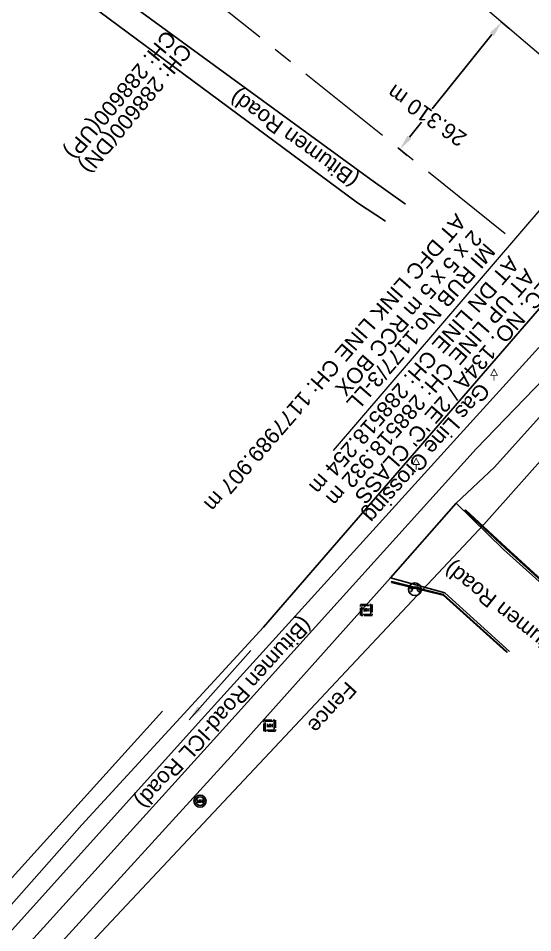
# Model space of a CAD drawing. Header units: metres. Extents: x 646303 to 662875, y 3366650 to 3378730.
# Drawn here: x 653923.5 to 654006.7, y 3372834.3 to 3372982.2 of the extents above; entities that cross this region are included whole.
import ezdxf
from ezdxf.enums import TextEntityAlignment as Align

# ---------------------------------------------------------------- set-up
doc = ezdxf.new("R2010")
doc.units = ezdxf.units.M
doc.header["$MEASUREMENT"] = 0
doc.header["$PDMODE"] = 3
doc.header["$PDSIZE"] = 0.5
doc.linetypes.add('CENTER', pattern=[50.8, 31.75, -6.35, 6.35, -6.35])
doc.linetypes.add('PHANTOM', pattern=[2.5, 1.25, -0.25, 0.25, -0.25, 0.25, -0.25])
for name, color, linetype in [('COMPOUND_WALL', 251, 'Continuous'), ('Manhole', 251, 'Continuous'), ('PIPE_LINE_PETROLIUM', 7, 'Continuous'), ('RETAINING_WALL', 7, 'Continuous'), ('SIGN_BOARD', 251, 'Continuous'), ('SUB_ROAD_CENTRE', 34, 'Continuous'), ('SUB_ROAD_EDGE', 34, 'Continuous'), ('TELEPHONE', 251, 'Continuous'), ('Telephone_Pole', 251, 'Continuous'), ('TOPO_TEXT', 251, 'Continuous')]:
    doc.layers.add(name, color=color, linetype=linetype)
for name, color, linetype, lineweight in [('Existing Chainage', 7, 'Continuous', 0), ('Existing IR Track', 143, 'Continuous', 0), ('Existing Railway Boundary', 7, 'CENTER', 0), ('FENCE', 251, 'F-LINE', 0), ('LC DETAILS IN PLAN', 7, 'Continuous', 0)]:
    doc.layers.add(name, color=color, linetype=linetype, lineweight=lineweight)
doc.styles.add('ROMANS', font='romans.shx')
doc.styles.get("Standard").update_dxf_attribs({"font": 'arial.ttf'})
doc.styles.add('Style-Arial', font='arial.ttf')
doc.linetypes.add('F-LINE', pattern='A,0.6,["X",Standard,S=0.3,R=0,X=0,Y=-0.15],0.1', length=0.7)
doc.dimstyles.new('DIM', dxfattribs={"dimtxt": 2.5, "dimasz": 2.5, "dimexe": 0.18, "dimexo": 0.0625, "dimgap": 0.09, "dimtad": 0, "dimtih": 1, "dimtoh": 1, "dimdec": 3, "dimzin": 0, "dimdsep": 46, "dimtxsty": 'Standard', "dimcen": 0.09, "dimadec": 0, "dimazin": 0, "dimtfac": 1, "dimtdec": 3, "dimtofl": 0, "dimtmove": 0, "dimatfit": 3, "dimfxl": 1, "dimtolj": 1, "dimtzin": 0, "dimarcsym": 0})
doc.dimstyles.new('ISO-25', dxfattribs={"dimtxt": 2.5, "dimasz": 2.5, "dimexe": 1.25, "dimexo": 0.625, "dimtad": 1, "dimtxsty": 'Standard', "dimcen": 2.5, "dimadec": 0, "dimazin": 0, "dimtfac": 1, "dimtmove": 0, "dimatfit": 3, "dimfxl": 1, "dimarcsym": 0})

# ---------------------------------------------------------------- blocks, each defined once
blk = doc.blocks.new('MHC')
at = {"layer": 'Manhole'}
for radius in [0.977, 0.688]:
    blk.add_circle((0, 0), radius, dxfattribs=at)
at = {"layer": 'Manhole', "linetype": 'PHANTOM', "style": 'ROMANS', "width": 0.9}
blk.add_text('MH', height=0.55, dxfattribs=at).set_placement((0.02, -0.28), align=Align.CENTER)
blk = doc.blocks.new('MHS')
at = {"layer": 'Manhole', "linetype": 'PHANTOM'}
for points in [[(-0.92, 0.95), (0.96, 0.95), (0.96, -0.87), (-0.92, -0.87)], [(-0.72, 0.75), (0.76, 0.75), (0.76, -0.67), (-0.72, -0.67)]]:
    blk.add_lwpolyline(points, close=True, dxfattribs=at)
at = {"layer": 'Manhole', "linetype": 'PHANTOM', "style": 'ROMANS', "width": 0.9}
blk.add_text('MH', height=0.55, dxfattribs=at).set_placement((0.03, -0.22), align=Align.CENTER)
blk = doc.blocks.new('TP')
at = {"layer": 'Telephone_Pole'}
blk.add_hatch(color=8, dxfattribs=at).paths.add_polyline_path([(0.49, 0.08, -0.516403), (0.5, 0.04, 0.157799), (0.42, -0.19, 0.257253), (0.43, -0.21), (0.7, -0.4, 0.297943), (0.73, -0.4, 0.213635), (0.94, -0.09, 0.292624), (0.86, 0.1, 0.314672), (-0.86, 0.1, 0.297888), (-0.94, -0.1, 0.205841), (-0.73, -0.4, 0.297943), (-0.7, -0.4), (-0.43, -0.21, 0.257253), (-0.42, -0.19, 0.155164), (-0.5, 0.04, -0.510878), (-0.49, 0.08, -0.167449)])
at = {"layer": 'Telephone_Pole', "color": 8}
for p, q in [((-0.7, -0.4), (-0.43, -0.21)), ((-0.44, -0.22), (-0.44, -0.22)), ((0.7, -0.4), (0.43, -0.21)), ((0.44, -0.22), (0.44, -0.22))]:
    blk.add_line(p, q, dxfattribs=at)
blk.add_circle((0, 0), 1.03, dxfattribs=at)
for centre, radius, start, end in [((0.01, -1.13), 1.5, 55.3659, 125.2353), ((-0.48, 0.05), 0.0243, 109.2181, 217.464), ((-0.82, -0.21), 0.402, 2.1844, 37.464), ((0.01, -1.34), 1.5, 71.1943, 109.2181), ((0.82, -0.21), 0.402, 141.9464, 177.8156), ((0.48, 0.06), 0.0243, 321.9464, 71.1943), ((0.75, -0.06), 0.194, 350.1231, 55.3659), ((-0.44, -0.19), 0.0258, 304.4776, 2.1844), ((0.44, -0.19), 0.0258, 177.8156, 235.5224), ((0.72, -0.38), 0.0258, 235.5224, 301.8866), ((0.49, -0.01), 0.462, 301.8866, 350.1231)]:
    blk.add_arc(centre, radius, start, end, dxfattribs=at)
blk = doc.blocks.new('TSB')
at = {"const_width": 0.132}
blk.add_lwpolyline([(-0.51, 0.84), (0.54, 0.84), (0, 1.85)], close=True, dxfattribs=at)
at = {"const_width": 0.142}
blk.add_lwpolyline([(0, 0.84), (0, 0)], dxfattribs=at)
blk = doc.blocks.new('*D7300')
at = {"layer": 'Defpoints', "color": 0, "linetype": 'ByBlock', "ltscale": 0.5, "transparency": 16777216}
for p in [(654002.9, 3372980.5), (653985.18, 3372960.98), (653986.45, 3372959.97)]:
    blk.add_point(p, dxfattribs=at)
at = {"layer": 'Existing Railway Boundary', "color": 0, "linetype": 'ByBlock', "lineweight": -2, "ltscale": 0.5, "transparency": 16777216}
for p, q in [((654002.85, 3372980.54), (654001.49, 3372981.63)), ((654000.07, 3372979.56), (653990.41, 3372967.51)), ((653986.74, 3372962.93), (653988.7, 3372965.37)), ((653986.4, 3372960), (653985.04, 3372961.09))]:
    blk.add_line(p, q, dxfattribs=at)
at = {"layer": 'Existing Railway Boundary', "color": 0, "linetype": 'ByBlock', "ltscale": 0.5, "transparency": 16777216}
for points in [[(653999.74, 3372979.82), (654000.39, 3372979.3), (654001.63, 3372981.51)], [(653986.42, 3372963.19), (653987.07, 3372962.67), (653985.18, 3372960.98)]]:
    blk.add_solid(points, dxfattribs=at)
at = {"layer": 'Existing Railway Boundary', "color": 0, "linetype": 'ByBlock', "ltscale": 0.5, "transparency": 16777216, "insert": (653989.55, 3372966.44), "char_height": 2.5, "attachment_point": 5, "rotation": 145}
blk.add_mtext('\\A1;26.310 m', dxfattribs=at)

msp = doc.modelspace()

# ---------------------------------------------------------------- linework, layer by layer
at = {"layer": 'COMPOUND_WALL', "linetype": 'Continuous'}
msp.add_polyline3d([(653946.827, 3372870.155, 270.222), (653887.622, 3372804.615, 268.033)], dxfattribs=at)
at = {"layer": 'Existing IR Track', "flags": 128}
msp.add_lwpolyline([(653920.0956, 3373048.773), (653934.8659, 3373037.0177), (653951.2308, 3373023.6341), (653968.566, 3373009.4476), (653978.0991, 3373001.4782), (653989.5892, 3372991.8644), (654009.0868, 3372975.2139), (654020.423, 3372965.5259), (654031.7219, 3372955.8699), (654044.2692, 3372945.0979), (654056.9613, 3372934.2015), (654069.6016, 3372923.3497), (654082.332, 3372912.4206), (654093.7283, 3372902.7693), (654104.9103, 3372893.2999), (654113.9916, 3372885.7471), (654122.8708, 3372878.3633), (654135.1012, 3372868.3196), (654147.4334, 3372858.1938), (654159.4676, 3372848.4508)], dxfattribs=at)
at = {"layer": 'Existing Railway Boundary', "ltscale": 0.5, "flags": 128}
msp.add_lwpolyline([(654002.209, 3372947.3374), (653941.6142, 3372995.8875), (653885.0948, 3373041.1722), (653849.3973, 3373069.6171), (653743.2122, 3373149.4146), (653618.3148, 3373244.7252), (653580.9535, 3373273.9706), (653528.5753, 3373314.5086), (653337.2875, 3373455.6537), (653241.7142, 3373522.5487), (653184.8817, 3373562.8841), (653178.3209, 3373554.058), (653007.7255, 3373673.7874), (652924.822, 3373729.8796), (652907.72, 3373740.0209), (652904.5642, 3373745.0641), (652864.1809, 3373771.0185), (652862.8289, 3373763.9282), (652836.0798, 3373790.575), (652793.9064, 3373826.9777), (652786.3399, 3373815.8276), (652694.4321, 3373883.0097), (652615.3514, 3373944.3753), (652559.0758, 3373987.3078), (652463.6034, 3374028.6205), (652316.9711, 3374087.5745), (652144.3796, 3374095.1872)], dxfattribs=at)
at = {"layer": 'FENCE'}
for p, q in [((654025.918, 3372931.007, 268.689), (653998.774, 3372900.306, 269.182)), ((653998.774, 3372900.306, 269.182), (653890.052, 3372784.489, 269.285))]:
    msp.add_line(p, q, dxfattribs=at)
at = {"layer": 'LC DETAILS IN PLAN', "linetype": 'Continuous', "lineweight": 0, "flags": 128}
msp.add_lwpolyline([(654046.7823, 3372966.5106), (654023.3235, 3372939.1858), (654008.4818, 3372951.9695), (653974.4305, 3372912.3066)], dxfattribs=at)
at = {"layer": 'PIPE_LINE_PETROLIUM', "linetype": 'Continuous'}
for points in [[(653963.179, 3372883.694, 267.725), (654009.777, 3372937.604, 268.165)], [(653879.635, 3372790.333, 267.988), (653888.732, 3372800.789, 268.137), (653896.601, 3372809.38, 267.97), (653911.846, 3372826.89, 269.242), (653933.809, 3372851.745, 267.983), (653963.179, 3372883.694, 267.725)]]:
    msp.add_polyline3d(points, dxfattribs=at)
at = {"layer": 'RETAINING_WALL', "linetype": 'Continuous'}
for points in [[(654010.501, 3372888.964, 267.969), (654010.601, 3372889.045, 268.002), (654002.368, 3372896.583, 267.98), (653995.811, 3372902.69, 268.014), (653995.722, 3372902.518, 267.953), (654002.227, 3372896.505, 267.945)], [(654002.419, 3372879.662, 268.122), (654002.518, 3372879.73, 268.08), (653992.247, 3372888.993, 268.032), (653983.89, 3372891.094, 267.963), (653983.87, 3372890.956, 267.967), (653992.178, 3372888.905, 268.059)]]:
    msp.add_polyline3d(points, close=True, dxfattribs=at)
at = {"layer": 'SUB_ROAD_CENTRE', "linetype": 'Continuous'}
msp.add_polyline3d([(654083.576, 3373009.852, 268.651), (654016.344, 3372931.984, 269.091), (653997.549, 3372912.543, 267.988), (653955.079, 3372865.53, 267.751), (653925.041, 3372832.32, 267.89), (653883.338, 3372786.901, 267.976)], dxfattribs=at)
at = {"layer": 'SUB_ROAD_EDGE', "linetype": 'Continuous'}
for points in [[(653986.1073, 3372952.138, 267.6746), (653980.49, 3372956.101, 267.66), (653929.957, 3372993.046, 267.813)], [(653982.8537, 3372949.3672, 267.5945), (653978.375, 3372952.318, 267.587), (653927.808, 3372989.838, 267.74)], [(653994.311, 3372903.763, 267.722), (654000.468, 3372909.612, 267.93), (654018.326, 3372929.4, 268.991), (654034.416, 3372947.01, 269.59)], [(654007.652, 3372928.922, 268.644), (653994.934, 3372914.928, 267.955)], [(653994.934, 3372914.928, 267.955), (653952.581, 3372868.214, 267.668), (653922.114, 3372834.312, 267.806), (653881.392, 3372788.677, 267.897), (653856.236, 3372761.913, 268.143)], [(653861.003, 3372756.779, 268.125), (653886.084, 3372784.625, 267.959), (653928.358, 3372830.402, 267.705), (653957.919, 3372862.886, 267.618), (653983.689, 3372891.674, 267.719), (653994.301, 3372903.769, 267.72)], [(653994.311, 3372903.763, 267.722), (654001.966, 3372896.276, 267.745), (654010.279, 3372888.763, 267.789)], [(653983.695, 3372891.681, 267.72), (653992.447, 3372889.283, 267.832), (654002.91, 3372879.804, 267.881)]]:
    msp.add_polyline3d(points, dxfattribs=at)

# ---------------------------------------------------------------- block references
at = {"layer": 'Manhole', "linetype": 'Continuous'}
for name, p in [('MHS', (653979.743, 3372886.452, 267.553)), ('MHS', (653964.151, 3372867.752, 267.524)), ('MHC', (653952.905, 3372855.592, 267.543))]:
    msp.add_blockref(name, p, dxfattribs=at)
at = {"layer": 'SIGN_BOARD', "linetype": 'Continuous'}
for p in [(654000.407, 3372923.594, 269.471), (653987.827, 3372909.177, 269.27)]:
    msp.add_blockref('TSB', p, dxfattribs=at)
at = {"layer": 'TELEPHONE', "linetype": 'Continuous'}
msp.add_blockref('TP', (653987.619, 3372889.858, 269.18), dxfattribs=at)

# ---------------------------------------------------------------- texts
at = {"layer": 'Existing Chainage', "color": 0, "lineweight": 0, "insert": (653931.5127, 3372960.0764), "char_height": 2.5, "attachment_point": 6, "rotation": 230.117866, "line_spacing_factor": 0.6, "style": 'Style-Arial'}
msp.add_mtext('CH: 288600(UP)', dxfattribs=at)
at = {"layer": 'Existing Chainage', "color": 0, "linetype": 'Continuous', "lineweight": 0, "insert": (653933.9675, 3372957.7677), "char_height": 2.5, "attachment_point": 6, "rotation": 230.373188, "line_spacing_factor": 0.6, "style": 'Style-Arial'}
msp.add_mtext('CH: 288600(DN)', dxfattribs=at)
at = {"layer": 'LC DETAILS IN PLAN', "color": 190}
for s, p in [('AT DFC LINK LINE CH: 1177989.907 m', (653994.2383, 3372950.7735)), ('2 x 5 x 5 m RCC BOX', (653996.8404, 3372948.0905)), (' MI RUB No.1177/3-LL', (653999.5775, 3372946.7342))]:
    msp.add_text(s, height=2.5, rotation=229, dxfattribs=at).set_placement(p)
at = {"layer": 'LC DETAILS IN PLAN'}
for s, p in [('AT DN LINE CH: 288518.254 m', (654002.8148, 3372943.9202, -269.6152)), ('AT UP LINE CH: 288518.932 m', (654005.4055, 3372941.8888, -269.6152)), ("LC. NO. 134A / 2E 'C' CLASS", (654007.9961, 3372939.8575, -269.6152))]:
    msp.add_text(s, height=2.5, rotation=229, dxfattribs=at).set_placement(p)
at = {"layer": 'SUB_ROAD_CENTRE', "linetype": 'Continuous'}
msp.add_text('(Bitumen Road-ICL Road)', height=2.5, rotation=227.637711, dxfattribs=at).set_placement((653969.4297, 3372885.5708))
at = {"layer": 'SUB_ROAD_EDGE', "color": 8, "linetype": 'Continuous'}
msp.add_text('(Bitumen Road)', height=2.5, rotation=144.533469, dxfattribs=at).set_placement((653978.7809, 3372956.5953))
at = {"layer": 'TOPO_TEXT'}
for s, rotation, p in [('Gas Line Crossing', 228.448459, (653998.1258, 3372923.4296)), ('(Bitumen Road)', 141.498794, (654012.7667, 3372879.3097)), ('Fence', 227.907188, (653976.5939, 3372875.1405))]:
    msp.add_text(s, height=2.5, rotation=rotation, dxfattribs=at).set_placement(p)

# ---------------------------------------------------------------- dimensions: what is measured, and where the dimension line sits
at = {"layer": 'Existing Railway Boundary', "linetype": 'ByBlock', "ltscale": 0.5}
dim = msp.add_linear_dim(base=(653985.1801, 3372960.9814), p1=(654002.8995, 3372980.4977), p2=(653986.4484, 3372959.9652), angle=231.297427, dimstyle='DIM', override={"dimpost": ' m', "dimtmove": 2}, dxfattribs=at)
dim.commit()
dim.dimension.update_dxf_attribs({"geometry": '*D7300', "text_midpoint": (653989.5519, 3372966.4378), "dimtype": 129, "text_rotation": 145})

# ---------------------------------------------------------------- leaders
at = {"layer": 'SUB_ROAD_EDGE', "linetype": 'Continuous'}
msp.add_leader([(653951.1472, 3372868.7505, -0.0565), (653961.0879, 3372879.9379, -0.0565)], dimstyle='ISO-25', override={"dimtxt": 0.5, "dimasz": 2.5, "dimtad": 0}, dxfattribs=at)

doc.saveas('drawing.dxf')
